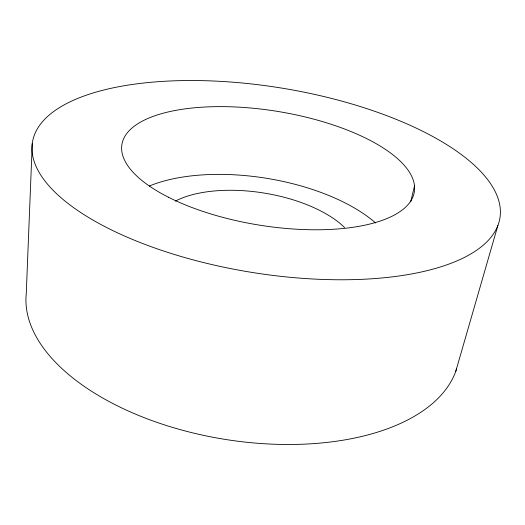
<?xml version="1.0" encoding="UTF-8"?>
<svg xmlns="http://www.w3.org/2000/svg" width="525" height="525" viewBox="0 0 525 525"><rect width="100%" height="100%" fill="white"/><g stroke="black" fill="none" stroke-linecap="round" stroke-linejoin="round"><path stroke-width="0.79" d="M32.255 143.647L26.25 293.751A218.787 115.553 9.2 0 0 219.174 438.401A218.787 115.553 9.2 0 0 456.579 368.911M410.694 201.823L414.507 185.929M455.785 371.26L497.884 225.494A236.782 93.352 9.2 0 0 179.944 80.653A236.782 93.352 9.2 0 0 120.717 234.301A236.782 93.352 9.2 0 0 497.884 225.494M149.303 186.04A142.419 65.212 9.2 0 1 375.605 222.961M175.402 201.101A100.951 46.029 9.2 0 1 344.564 227.528M168.368 197.19A148.122 57.586 9.2 0 0 410.917 200.767A148.122 57.586 9.2 0 0 225.061 106.66A148.122 57.586 9.2 0 0 168.368 197.19"/></g></svg>
